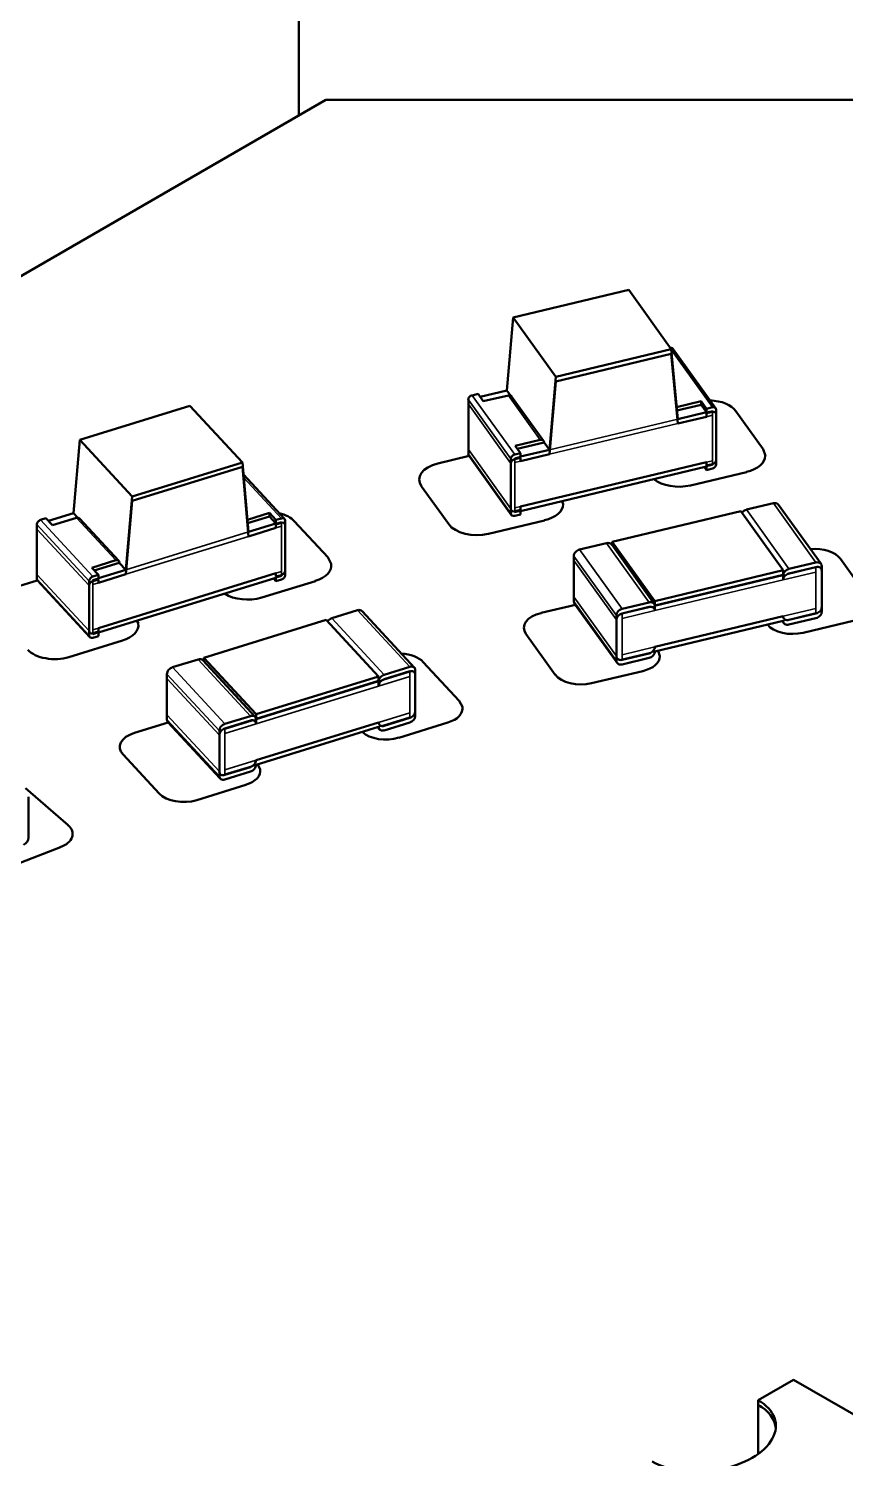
# Model space of a CAD drawing. Header units: inches. Extents: x -24.6 to 49, y -43 to 20.8.
# Drawn here: x -18.636 to -17.941, y 16.92 to 18.136 of the extents above; entities that cross this region are included whole.
import ezdxf

# ---------------------------------------------------------------- set-up
doc = ezdxf.new("R2010")
doc.units = ezdxf.units.IN
doc.header["$MEASUREMENT"] = 0
doc.layers.add('Visible (ANSI)', color=7, linetype='Continuous', lineweight=50)
doc.layers.add('Visible Narrow (ANSI)', color=7, linetype='Continuous', lineweight=35)

msp = doc.modelspace()

# ---------------------------------------------------------------- linework, layer by layer
at = {"layer": 'Visible (ANSI)'}
for p, q in [((-18.406, 18.1976), (-18.406, 18.0617)), ((-20.9397, 16.5989), (-18.3829, 18.0751)), ((-18.3829, 18.0751), (-16.9626, 18.0751)), ((-18.2236, 17.89), (-18.1254, 17.9135)), ((-18.1254, 17.9135), (-18.0893, 17.8631)), ((-18.2291, 17.8279), (-18.2236, 17.89)), ((-18.2236, 17.89), (-18.1875, 17.8396)), ((-18.1875, 17.8396), (-18.0893, 17.8631)), ((-18.0893, 17.8631), (-18.0838, 17.8036)), ((-18.0515, 17.8127), (-18.0876, 17.8631)), ((-18.1875, 17.8357), (-18.0893, 17.8592)), ((-18.0893, 17.8592), (-18.0838, 17.7998)), ((-18.1929, 17.7775), (-18.1875, 17.8396)), ((-18.2519, 17.8225), (-18.2291, 17.8279)), ((-18.2291, 17.8279), (-18.2261, 17.8237)), ((-18.1929, 17.7737), (-18.1875, 17.8357)), ((-18.5923, 17.786), (-18.4986, 17.8149)), ((-18.4986, 17.8149), (-18.454, 17.7668)), ((-18.2618, 17.7777), (-18.2618, 17.8201)), ((-18.2618, 17.7738), (-18.2618, 17.8162)), ((-18.2586, 17.8238), (-18.2536, 17.825)), ((-18.2536, 17.825), (-18.2491, 17.8187)), ((-18.2491, 17.8187), (-18.2278, 17.8237)), ((-18.1978, 17.7851), (-18.225, 17.8229)), ((-18.0638, 17.8187), (-18.0847, 17.8137)), ((-18.0845, 17.8109), (-18.0638, 17.8158)), ((-18.0593, 17.8124), (-18.0638, 17.8187)), ((-18.0638, 17.8187), (-18.0638, 17.8158)), ((-18.0638, 17.8158), (-18.0593, 17.8095)), ((-18.0593, 17.8124), (-18.0543, 17.8136)), ((-18.0838, 17.8036), (-18.0593, 17.8095)), ((-18.0838, 17.7998), (-18.0593, 17.8056)), ((-18.0593, 17.8124), (-18.0593, 17.8095)), ((-18.0593, 17.8085), (-18.0543, 17.8097)), ((-18.0593, 17.8085), (-18.0593, 17.8056)), ((-18.0511, 17.769), (-18.0511, 17.8115)), ((-18.0511, 17.7652), (-18.0511, 17.8076)), ((-18.0344, 17.8104), (-18.0112, 17.7781)), ((-18.5975, 17.7236), (-18.5923, 17.786)), ((-18.5923, 17.786), (-18.5478, 17.7379)), ((-18.2007, 17.7859), (-18.222, 17.7809)), ((-18.222, 17.7809), (-18.2175, 17.7746)), ((-18.2202, 17.7784), (-18.1974, 17.7838)), ((-18.2175, 17.7717), (-18.1929, 17.7775)), ((-18.1974, 17.7838), (-18.1929, 17.7775)), ((-18.0112, 17.7781), (-18.0092, 17.7724)), ((-18.5478, 17.7379), (-18.454, 17.7668)), ((-18.454, 17.7668), (-18.4488, 17.7077)), ((-18.2877, 17.7659), (-18.2612, 17.7723)), ((-18.2253, 17.7221), (-18.2614, 17.7725)), ((-18.2257, 17.7273), (-18.2257, 17.7697)), ((-18.2257, 17.7234), (-18.2257, 17.7658)), ((-18.2224, 17.7734), (-18.2175, 17.7746)), ((-18.2224, 17.7695), (-18.2175, 17.7707)), ((-18.2175, 17.7717), (-18.2175, 17.7746)), ((-18.2175, 17.7678), (-18.1929, 17.7737)), ((-18.2175, 17.7678), (-18.2175, 17.7707)), ((-18.2175, 17.7292), (-18.0593, 17.7671)), ((-18.0593, 17.7671), (-18.0593, 17.7642)), ((-18.0593, 17.7642), (-18.0543, 17.7653)), ((-18.5478, 17.734), (-18.454, 17.7629)), ((-18.454, 17.7629), (-18.4488, 17.7038)), ((-18.4181, 17.7187), (-18.4531, 17.7566)), ((-18.2175, 17.7254), (-18.0593, 17.7632)), ((-18.0252, 17.7586), (-18.0729, 17.7472)), ((-18.0593, 17.7603), (-18.061, 17.7628)), ((-18.0593, 17.7632), (-18.0593, 17.7603)), ((-18.0593, 17.7603), (-18.0543, 17.7615)), ((-18.2785, 17.7141), (-18.3017, 17.7464)), ((-18.553, 17.6755), (-18.5478, 17.7379)), ((-18.553, 17.6717), (-18.5478, 17.734)), ((-18.2175, 17.7263), (-18.2175, 17.7292)), ((-18.182, 17.7339), (-18.1811, 17.7313)), ((-18.0253, 17.7266), (-18.0024, 17.732)), ((-17.9619, 17.6804), (-17.9981, 17.7308)), ((-18.6257, 17.7178), (-18.621, 17.7193)), ((-18.621, 17.7193), (-18.6154, 17.7133)), ((-18.6189, 17.717), (-18.5975, 17.7236)), ((-18.6154, 17.7133), (-18.5951, 17.7195)), ((-18.5975, 17.7236), (-18.5939, 17.7197)), ((-18.5591, 17.683), (-18.5925, 17.7191)), ((-18.431, 17.7238), (-18.4497, 17.718)), ((-18.4495, 17.7152), (-18.431, 17.7209)), ((-18.4254, 17.7178), (-18.431, 17.7238)), ((-18.431, 17.7238), (-18.431, 17.7209)), ((-18.431, 17.7209), (-18.4254, 17.7149)), ((-18.4254, 17.7178), (-18.4207, 17.7192)), ((-18.4254, 17.7178), (-18.4254, 17.7149)), ((-18.4176, 17.6749), (-18.4176, 17.7173)), ((-18.4098, 17.7169), (-18.3813, 17.6861)), ((-18.197, 17.7175), (-18.2448, 17.7061)), ((-18.2224, 17.7252), (-18.2175, 17.7263)), ((-18.2224, 17.7213), (-18.2175, 17.7225)), ((-18.2175, 17.7225), (-18.2175, 17.7254)), ((-18.1394, 17.6993), (-18.0302, 17.7254)), ((-17.9941, 17.675), (-18.0302, 17.7254)), ((-18.6288, 17.6715), (-18.6288, 17.714)), ((-18.6288, 17.6677), (-18.6288, 17.7101)), ((-18.4488, 17.7077), (-18.4254, 17.7149)), ((-18.4488, 17.7038), (-18.4254, 17.711)), ((-18.4254, 17.7139), (-18.4207, 17.7154)), ((-18.4254, 17.7139), (-18.4254, 17.711)), ((-18.4176, 17.671), (-18.4176, 17.7134)), ((-18.1672, 17.6926), (-18.1443, 17.6981)), ((-18.1038, 17.6465), (-18.1399, 17.6969)), ((-18.1032, 17.6489), (-18.1394, 17.6993)), ((-18.1394, 17.696), (-18.1394, 17.6993)), ((-18.5617, 17.6835), (-18.582, 17.6772)), ((-18.5799, 17.6749), (-18.5586, 17.6815)), ((-18.5586, 17.6815), (-18.553, 17.6755)), ((-18.3813, 17.6861), (-18.3784, 17.6805)), ((-18.1721, 17.6524), (-18.1721, 17.6871)), ((-18.1721, 17.6485), (-18.1721, 17.6833)), ((-17.9892, 17.6762), (-17.9662, 17.6816)), ((-17.9455, 17.6848), (-17.9206, 17.6502)), ((-18.582, 17.6772), (-18.5764, 17.6712)), ((-18.5811, 17.6697), (-18.5764, 17.6712)), ((-18.5811, 17.6659), (-18.5764, 17.6673)), ((-18.5764, 17.6683), (-18.553, 17.6755)), ((-18.5764, 17.6258), (-18.4254, 17.6725)), ((-18.5764, 17.6644), (-18.553, 17.6717)), ((-18.5764, 17.6683), (-18.5764, 17.6712)), ((-18.5764, 17.622), (-18.4254, 17.6686)), ((-18.5764, 17.6644), (-18.5764, 17.6673)), ((-18.4254, 17.6657), (-18.4275, 17.668)), ((-18.4254, 17.6725), (-18.4254, 17.6696)), ((-18.4254, 17.6696), (-18.4207, 17.671)), ((-18.4254, 17.6686), (-18.4254, 17.6657)), ((-18.1032, 17.6489), (-17.9941, 17.675)), ((-18.1032, 17.645), (-17.9941, 17.6711)), ((-17.9941, 17.6706), (-17.9941, 17.675)), ((-17.9941, 17.6668), (-17.9941, 17.6711)), ((-17.9892, 17.6723), (-17.9662, 17.6778)), ((-17.9613, 17.6438), (-17.9613, 17.6785)), ((-17.9613, 17.6399), (-17.9613, 17.6746)), ((-18.6544, 17.6583), (-18.6284, 17.6664)), ((-18.5837, 17.6181), (-18.6283, 17.6662)), ((-18.5842, 17.6234), (-18.5842, 17.6659)), ((-18.5842, 17.6196), (-18.5842, 17.662)), ((-18.3919, 17.6659), (-18.4375, 17.6518)), ((-18.4254, 17.6657), (-18.4207, 17.6672)), ((-18.2, 17.6387), (-18.1708, 17.6457)), ((-18.1353, 17.5962), (-18.1715, 17.6466)), ((-18.131, 17.6422), (-18.1081, 17.6477)), ((-18.131, 17.6384), (-18.1081, 17.6439)), ((-18.1032, 17.6445), (-18.1032, 17.6489)), ((-18.1032, 17.645), (-18.1032, 17.6451)), ((-18.1032, 17.6407), (-18.1032, 17.645)), ((-18.5436, 17.6321), (-18.5424, 17.6299)), ((-18.4868, 17.6007), (-18.3827, 17.6328)), ((-18.3381, 17.5847), (-18.3827, 17.6328)), ((-18.378, 17.6343), (-18.3561, 17.641)), ((-18.3077, 17.5922), (-18.3522, 17.6403)), ((-18.1359, 17.602), (-18.1359, 17.6367)), ((-18.1359, 17.5981), (-18.1359, 17.6329)), ((-18.1032, 17.6098), (-17.9941, 17.6359)), ((-18.1032, 17.606), (-17.9941, 17.6321)), ((-17.9935, 17.6301), (-17.9947, 17.6319)), ((-17.9892, 17.6328), (-17.9662, 17.6382)), ((-17.9892, 17.6289), (-17.9662, 17.6344)), ((-17.9334, 17.6324), (-17.977, 17.6219)), ((-18.5811, 17.6215), (-18.5764, 17.623)), ((-18.5811, 17.6176), (-18.5764, 17.6191)), ((-18.5764, 17.623), (-18.5764, 17.6258)), ((-18.5764, 17.6191), (-18.5764, 17.622)), ((-18.188, 17.5862), (-18.2128, 17.6209)), ((-18.556, 17.6153), (-18.6015, 17.6012)), ((-18.1005, 17.6066), (-18.0989, 17.6019)), ((-18.5134, 17.5925), (-18.4915, 17.5992)), ((-18.4431, 17.5504), (-18.4876, 17.5985)), ((-18.4423, 17.5526), (-18.4868, 17.6007)), ((-18.4868, 17.5977), (-18.4868, 17.6007)), ((-18.3002, 17.597), (-18.2696, 17.564)), ((-18.131, 17.5988), (-18.1081, 17.6043)), ((-18.131, 17.595), (-18.1081, 17.6005)), ((-18.5181, 17.552), (-18.5181, 17.5867)), ((-18.5181, 17.5481), (-18.5181, 17.5829)), ((-18.4423, 17.5526), (-18.3381, 17.5847)), ((-18.3381, 17.5804), (-18.3381, 17.5847)), ((-18.3334, 17.5862), (-18.3116, 17.5929)), ((-18.3334, 17.5823), (-18.3116, 17.5891)), ((-18.3069, 17.5553), (-18.3069, 17.59)), ((-18.3069, 17.5515), (-18.3069, 17.5862)), ((-18.1134, 17.5893), (-18.1571, 17.5789)), ((-18.4423, 17.5487), (-18.3381, 17.5809)), ((-18.3381, 17.5765), (-18.3381, 17.5809)), ((-18.2696, 17.564), (-18.2669, 17.5589)), ((-18.4728, 17.4979), (-18.5173, 17.546)), ((-18.4689, 17.5444), (-18.447, 17.5511)), ((-18.4689, 17.5405), (-18.447, 17.5473)), ((-18.4423, 17.5482), (-18.4423, 17.5526)), ((-18.4423, 17.5487), (-18.4423, 17.5488)), ((-18.4423, 17.5444), (-18.4423, 17.5487)), ((-18.4423, 17.5135), (-18.3381, 17.5457)), ((-18.3334, 17.5428), (-18.3116, 17.5495)), ((-18.3334, 17.5389), (-18.3116, 17.5457)), ((-18.5457, 17.5367), (-18.517, 17.5456)), ((-18.4735, 17.5039), (-18.4735, 17.5386)), ((-18.4735, 17.5), (-18.4735, 17.5347)), ((-18.4423, 17.5097), (-18.3381, 17.5418)), ((-18.3373, 17.5397), (-18.3391, 17.5415)), ((-18.2793, 17.5455), (-18.3209, 17.5326)), ((-18.5248, 17.4852), (-18.5554, 17.5183)), ((-18.441, 17.5101), (-18.4388, 17.5058)), ((-18.4689, 17.501), (-18.447, 17.5077)), ((-18.4689, 17.4971), (-18.447, 17.5039)), ((-18.6383, 17.4896), (-18.6022, 17.4584)), ((-18.4511, 17.4925), (-18.4928, 17.4796)), ((-18.6358, 17.4478), (-18.6358, 17.4825)), ((-18.6087, 17.4395), (-18.648, 17.4243)), ((-18.0155, 16.9693), (-17.9854, 16.9867)), ((-17.9014, 16.9382), (-17.9854, 16.9867)), ((-18.0155, 16.9693), (-18.0155, 16.9234)), ((-18.0155, 16.9655), (-18.0155, 16.9234))]:
    msp.add_line(p, q, dxfattribs=at)
for centre, major_axis, ratio, start_param, end_param in [((-18.0905, 17.8611), (0.00288, 0.00207), 0.754344, 0, 0.909344), ((-18.2586, 17.8209), (0.00288, 0.00207), 0.754344, 1.074737, 2.645534), ((-18.2278, 17.8209), (0.00288, 0.00207), 0.754344, 0, 1.074737), ((-18.0582, 17.8047), (0.0258, 0), 0.57735, 0.3927, 1.497814), ((-18.0543, 17.8107), (0.00288, 0.00207), 0.754344, 5.787126, 7.357923), ((-18.0543, 17.8068), (0.00288, 0.00207), 0.754344, 5.787126, 7.357923), ((-18.2007, 17.783), (0.00288, 0.00207), 0.754344, 5.787126, 7.357923), ((-18.2778, 17.7521), (-0.0258, 0), 0.57735, 5.105089, 6.675885), ((-18.2586, 17.7746), (-0.00288, -0.00207), 0.754344, 5.787126, 6.283185), ((-18.2224, 17.7705), (0.00288, 0.00207), 0.754344, 1.074737, 2.645534), ((-18.2224, 17.7666), (0.00288, 0.00207), 0.754344, 1.074737, 2.645534), ((-18.0543, 17.7682), (-0.00288, -0.00207), 0.754344, 1.074737, 2.645534), ((-18.0543, 17.7644), (-0.00288, -0.00207), 0.754344, 1.074737, 2.645534), ((-18.0351, 17.7724), (0.0258, 0), 0.57735, 5.105095, 6.283178), ((-18.0828, 17.761), (-0.0258, 0), 0.57735, 0.603435, 1.963496), ((-18.2069, 17.7313), (0.0258, 0), 0.57735, 5.105095, 6.283178), ((-18.0024, 17.7277), (0.00432, 0.0031), 0.754344, 0, 1.074737), ((-18.6257, 17.7149), (0.0026, 0.00241), 0.720086, 0.982801, 2.553598), ((-18.5951, 17.7166), (0.0026, 0.00241), 0.720086, 0, 0.982801), ((-18.4326, 17.7099), (0.0258, 0), 0.57735, 0.49087, 1.17302), ((-18.4207, 17.7163), (0.0026, 0.00241), 0.720086, 5.69519, 7.265987), ((-18.4207, 17.7125), (0.0026, 0.00241), 0.720086, 5.69519, 7.265987), ((-18.2224, 17.7281), (-0.00288, -0.00207), 0.754344, 5.787126, 7.357923), ((-18.2224, 17.7242), (-0.00288, -0.00207), 0.754344, 5.787126, 7.357923), ((-18.0253, 17.7222), (0.00432, 0.0031), 0.754344, 1.074737, 1.986137), ((-18.2547, 17.7199), (-0.0258, 0), 0.57735, 0.3927, 1.963496), ((-18.1672, 17.6883), (0.00432, 0.0031), 0.754344, 1.074737, 2.645534), ((-18.1443, 17.6938), (0.00432, 0.0031), 0.754344, 0, 1.074737), ((-17.9673, 17.6796), (0.0236, 0), 0.57735, 0.392709, 1.729596), ((-18.5617, 17.6806), (0.0026, 0.00241), 0.720086, 5.69519, 7.265987), ((-18.4041, 17.6791), (0.0258, 0), 0.57735, 5.203247, 6.381371), ((-17.9662, 17.6773), (0.00432, 0.0031), 0.754344, 5.787126, 7.357923), ((-18.6257, 17.6687), (-0.0026, -0.00241), 0.720086, 5.69519, 6.283185), ((-18.5811, 17.6668), (0.0026, 0.00241), 0.720086, 0.982801, 2.553598), ((-18.4207, 17.6739), (-0.0026, -0.00241), 0.720086, 0.982801, 2.553598), ((-18.4207, 17.67), (-0.0026, -0.00241), 0.720086, 0.982801, 2.553598), ((-17.9892, 17.6718), (0.00432, 0.0031), 0.754344, 1.074737, 2.645534), ((-17.9892, 17.668), (0.00432, 0.0031), 0.754344, 1.074737, 2.645534), ((-17.9662, 17.6734), (0.00432, 0.0031), 0.754344, 5.787126, 7.357923), ((-18.5811, 17.663), (0.0026, 0.00241), 0.720086, 0.982801, 2.553598), ((-18.4497, 17.665), (-0.0258, 0), 0.57735, 0.722461, 2.061673), ((-18.1672, 17.6497), (-0.00432, -0.0031), 0.754344, 5.787126, 6.283185), ((-18.1081, 17.6434), (0.00432, 0.0031), 0.754344, 5.787126, 7.357923), ((-18.1081, 17.6395), (0.00432, 0.0031), 0.754344, 5.787126, 7.357923), ((-17.9662, 17.6426), (-0.00432, -0.0031), 0.754344, 1.074737, 2.645534), ((-18.378, 17.6299), (0.0039, 0.00361), 0.720086, 0.982801, 1.851842), ((-18.3561, 17.6367), (0.0039, 0.00361), 0.720086, 0, 0.982801), ((-18.191, 17.6261), (-0.0236, 0), 0.57735, 5.105091, 6.675879), ((-18.131, 17.6379), (0.00432, 0.0031), 0.754344, 1.074737, 2.645534), ((-18.131, 17.634), (0.00432, 0.0031), 0.754344, 1.074737, 2.645534), ((-17.9892, 17.6371), (-0.00432, -0.0031), 0.754344, 5.787126, 7.357923), ((-17.9892, 17.6332), (-0.00432, -0.0031), 0.754344, 5.787126, 7.357923), ((-17.9662, 17.6387), (-0.00432, -0.0031), 0.754344, 1.074737, 2.645534), ((-18.5811, 17.6244), (-0.0026, -0.00241), 0.720086, 5.69519, 7.265987), ((-18.5811, 17.6205), (-0.0026, -0.00241), 0.720086, 5.69519, 7.265987), ((-18.5682, 17.6284), (0.0258, 0), 0.57735, 5.203247, 6.381371), ((-17.9861, 17.6345), (-0.0236, 0), 0.57735, 0.429765, 1.963483), ((-18.6137, 17.6144), (-0.0258, 0), 0.57735, 0.49087, 2.061673), ((-18.1081, 17.6087), (-0.00432, -0.0031), 0.754344, 1.074737, 2.645534), ((-18.4915, 17.5949), (0.0039, 0.00361), 0.720086, 0, 0.982801), ((-18.321, 17.5906), (0.0236, 0), 0.57735, 0.490878, 1.47484), ((-18.131, 17.6032), (-0.00432, -0.0031), 0.754344, 5.787126, 7.357923), ((-18.131, 17.5993), (-0.00432, -0.0031), 0.754344, 5.787126, 7.357923), ((-18.1225, 17.6019), (0.0236, 0), 0.57735, 5.105072, 6.283197), ((-18.1081, 17.6048), (-0.00432, -0.0031), 0.754344, 1.074737, 2.645534), ((-18.5134, 17.5882), (0.0039, 0.00361), 0.720086, 0.982801, 2.553598), ((-18.3334, 17.5818), (0.0039, 0.00361), 0.720086, 0.982801, 2.553598), ((-18.3334, 17.578), (0.0039, 0.00361), 0.720086, 0.982801, 2.553598), ((-18.3116, 17.5886), (0.0039, 0.00361), 0.720086, 5.69519, 7.265987), ((-18.3116, 17.5847), (0.0039, 0.00361), 0.720086, 5.69519, 7.265987), ((-18.1661, 17.5915), (-0.0236, 0), 0.57735, 0.392709, 1.963483), ((-18.2904, 17.5575), (0.0236, 0), 0.57735, 5.203262, 6.381358), ((-18.5134, 17.5496), (-0.0039, -0.00361), 0.720086, 5.69519, 6.283185), ((-18.447, 17.5468), (0.0039, 0.00361), 0.720086, 5.69519, 7.265987), ((-18.447, 17.5429), (0.0039, 0.00361), 0.720086, 5.69519, 7.265987), ((-18.3334, 17.5471), (-0.0039, -0.00361), 0.720086, 5.69519, 7.265987), ((-18.3116, 17.5539), (-0.0039, -0.00361), 0.720086, 0.982801, 2.553598), ((-18.3116, 17.55), (-0.0039, -0.00361), 0.720086, 0.982801, 2.553598), ((-18.5346, 17.5247), (-0.0236, 0), 0.57735, 5.203276, 6.774051), ((-18.4689, 17.54), (0.0039, 0.00361), 0.720086, 0.982801, 2.553598), ((-18.4689, 17.5362), (0.0039, 0.00361), 0.720086, 0.982801, 2.553598), ((-18.3321, 17.5447), (-0.0236, 0), 0.57735, 0.554668, 2.061666), ((-18.3334, 17.5433), (-0.0039, -0.00361), 0.720086, 5.69519, 7.265987), ((-18.447, 17.5121), (-0.0039, -0.00361), 0.720086, 0.982801, 2.553598), ((-18.447, 17.5082), (-0.0039, -0.00361), 0.720086, 0.982801, 2.553598), ((-18.4689, 17.5053), (-0.0039, -0.00361), 0.720086, 5.69519, 7.265987), ((-18.4689, 17.5015), (-0.0039, -0.00361), 0.720086, 5.69519, 7.265987), ((-18.4623, 17.5045), (0.0236, 0), 0.57735, 5.203262, 6.381358), ((-18.5039, 17.4916), (-0.0236, 0), 0.57735, 0.490878, 2.061666), ((-18.6219, 17.4508), (0.0236, 0), 0.57735, 5.301437, 6.872235), ((-18.6402, 17.446), (-0.00347, -0.00402), 0.678892, 0.904839, 2.475635), ((-18.0606, 16.9433), (0.0602, 0.0061), 0.569494, 3.811058, 6.952651), ((-18.0606, 16.9394), (0.0602, 0.0061), 0.569494, 6.281786, 6.952651)]:
    msp.add_ellipse(centre, major_axis=major_axis, ratio=ratio, start_param=start_param, end_param=end_param, dxfattribs=at)
at = {"layer": 'Visible Narrow (ANSI)'}
for p, q in [((-18.0543, 17.8136), (-18.0892, 17.8621)), ((-18.2257, 17.7697), (-18.2618, 17.8201)), ((-18.2257, 17.7658), (-18.2618, 17.8162)), ((-18.2224, 17.7734), (-18.2586, 17.8238)), ((-18.2007, 17.7859), (-18.2278, 17.8237)), ((-18.0838, 17.8036), (-18.1929, 17.7775)), ((-18.0593, 17.8095), (-18.0543, 17.8107)), ((-18.0593, 17.8056), (-18.0543, 17.8068)), ((-18.0543, 17.7682), (-18.0543, 17.8107)), ((-18.0543, 17.7644), (-18.0543, 17.8068)), ((-18.0838, 17.7998), (-18.1929, 17.7737)), ((-18.2257, 17.7273), (-18.2618, 17.7777)), ((-18.2257, 17.7234), (-18.2618, 17.7738)), ((-18.2224, 17.7705), (-18.2175, 17.7717)), ((-18.2224, 17.7281), (-18.2224, 17.7705)), ((-18.2224, 17.7666), (-18.2175, 17.7678)), ((-18.2224, 17.7242), (-18.2224, 17.7666)), ((-18.0593, 17.7671), (-18.0543, 17.7682)), ((-18.4207, 17.7192), (-18.4529, 17.754)), ((-18.0593, 17.7632), (-18.0543, 17.7644)), ((-18.2224, 17.7281), (-18.2175, 17.7292)), ((-17.9662, 17.6816), (-18.0024, 17.732)), ((-18.5811, 17.6697), (-18.6257, 17.7178)), ((-18.5617, 17.6835), (-18.5951, 17.7195)), ((-18.4254, 17.7149), (-18.4207, 17.7163)), ((-18.4207, 17.6739), (-18.4207, 17.7163)), ((-18.2224, 17.7242), (-18.2175, 17.7254)), ((-17.9892, 17.6762), (-18.0253, 17.7266)), ((-18.5842, 17.6659), (-18.6288, 17.714)), ((-18.5842, 17.662), (-18.6288, 17.7101)), ((-18.4488, 17.7077), (-18.553, 17.6755)), ((-18.4488, 17.7038), (-18.553, 17.6717)), ((-18.4254, 17.711), (-18.4207, 17.7125)), ((-18.4207, 17.67), (-18.4207, 17.7125)), ((-18.131, 17.6422), (-18.1672, 17.6926)), ((-18.1081, 17.6477), (-18.1443, 17.6981)), ((-18.1359, 17.6367), (-18.1721, 17.6871)), ((-18.1359, 17.6329), (-18.1721, 17.6833)), ((-18.5842, 17.6234), (-18.6288, 17.6715)), ((-18.5842, 17.6196), (-18.6288, 17.6677)), ((-18.5811, 17.6668), (-18.5764, 17.6683)), ((-18.4254, 17.6725), (-18.4207, 17.6739)), ((-18.4254, 17.6686), (-18.4207, 17.67)), ((-18.1032, 17.6445), (-17.9941, 17.6706)), ((-17.9941, 17.6706), (-17.9662, 17.6773)), ((-17.9941, 17.6668), (-17.9662, 17.6734)), ((-17.9662, 17.6426), (-17.9662, 17.6773)), ((-17.9662, 17.6387), (-17.9662, 17.6734)), ((-18.5811, 17.6244), (-18.5811, 17.6668)), ((-18.5811, 17.663), (-18.5764, 17.6644)), ((-18.5811, 17.6205), (-18.5811, 17.663)), ((-18.1032, 17.6407), (-17.9941, 17.6668)), ((-18.1359, 17.602), (-18.1721, 17.6524)), ((-18.1359, 17.5981), (-18.1721, 17.6485)), ((-18.131, 17.6379), (-18.1032, 17.6445)), ((-18.3334, 17.5862), (-18.378, 17.6343)), ((-18.3116, 17.5929), (-18.3561, 17.641)), ((-18.131, 17.634), (-18.1032, 17.6407)), ((-18.131, 17.6032), (-18.131, 17.6379)), ((-18.131, 17.5993), (-18.131, 17.634)), ((-17.9941, 17.6359), (-17.9662, 17.6426)), ((-17.9941, 17.6321), (-17.9662, 17.6387)), ((-18.5811, 17.6244), (-18.5764, 17.6258)), ((-18.5811, 17.6205), (-18.5764, 17.622)), ((-18.131, 17.6032), (-18.1032, 17.6098)), ((-18.447, 17.5511), (-18.4915, 17.5992)), ((-18.131, 17.5993), (-18.1032, 17.606)), ((-18.4735, 17.5386), (-18.5181, 17.5867)), ((-18.4735, 17.5347), (-18.5181, 17.5829)), ((-18.4689, 17.5444), (-18.5134, 17.5925)), ((-18.3381, 17.5804), (-18.3116, 17.5886)), ((-18.3381, 17.5765), (-18.3116, 17.5847)), ((-18.3116, 17.5539), (-18.3116, 17.5886)), ((-18.3116, 17.55), (-18.3116, 17.5847)), ((-18.4423, 17.5482), (-18.3381, 17.5804)), ((-18.4423, 17.5444), (-18.3381, 17.5765)), ((-18.4735, 17.5039), (-18.5181, 17.552)), ((-18.4735, 17.5), (-18.5181, 17.5481)), ((-18.4689, 17.54), (-18.4423, 17.5482)), ((-18.3381, 17.5457), (-18.3116, 17.5539)), ((-18.3381, 17.5418), (-18.3116, 17.55)), ((-18.4689, 17.5362), (-18.4423, 17.5444)), ((-18.4689, 17.5053), (-18.4689, 17.54)), ((-18.4689, 17.5015), (-18.4689, 17.5362)), ((-18.4689, 17.5053), (-18.4423, 17.5135)), ((-18.4689, 17.5015), (-18.4423, 17.5097))]:
    msp.add_line(p, q, dxfattribs=at)

doc.saveas('drawing.dxf')
